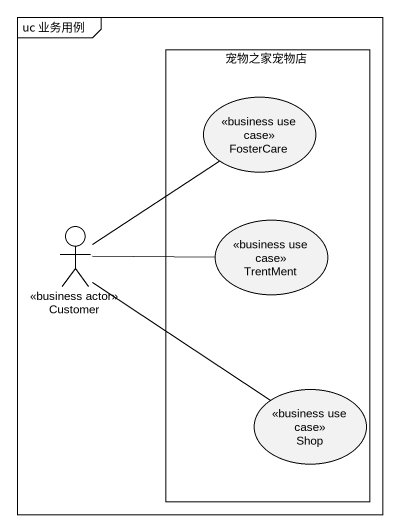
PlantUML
@startuml
mainframe uc 业务用例
rectangle 宠物之家宠物店 {
  usecase FosterCare <<business use case>>
  usecase TrentMent <<business use case>>
  usecase Shop <<business use case>>
}
actor Customer <<business actor>>
Customer -up- FosterCare
Customer -right- TrentMent
Customer -- Shop
@enduml
